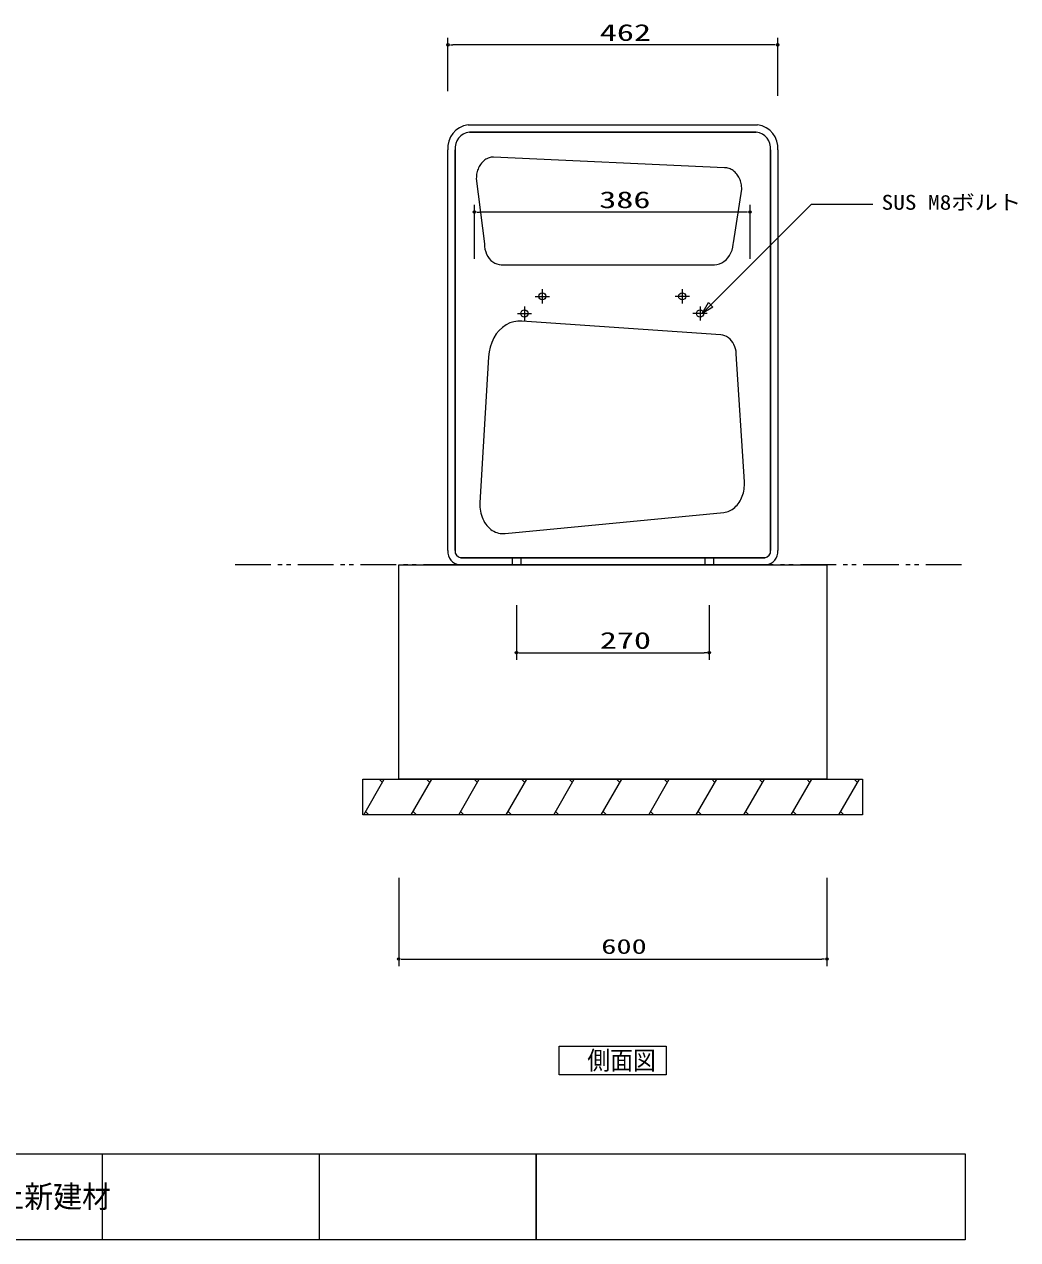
# Model space of a CAD drawing. Units: millimetres, scale not verified. Extents: x -1965 to 1966, y -1340 to 1341.
# Drawn here: x 575 to 1966, y -1340 to 362 of the extents above; entities that cross this region are included whole.
import ezdxf
from ezdxf.enums import TextEntityAlignment as Align

# ---------------------------------------------------------------- set-up
doc = ezdxf.new("R2010")
doc.units = ezdxf.units.MM
doc.header["$LTSCALE"] = 10
doc.linetypes.add('DASHED1', pattern=[1.8, 1.2, -0.6])
doc.linetypes.add('DOUBLE_CHAIN1', pattern=[8.8, 5, -1, 0.6, -0.6, 0.6, -1])
for name, color, linetype, lineweight in [('0-0__0-1_荳_闊_', 7, 'Continuous', 9), ('0-1__0-6__0-2_蟇_豕__ts', 7, 'Continuous', 9), ('0-4__0-0_0', 7, 'Continuous', 9)]:
    doc.layers.add(name, color=color, linetype=linetype, lineweight=lineweight)
doc.styles.add('ＭＳ ゴシック', font='')
doc.styles.get('ＭＳ ゴシック').set_extended_font_data('MS Gothic')

# ---------------------------------------------------------------- blocks, each defined once
blk = doc.blocks.new('-000-_DOT')
at = {"layer": '0-4__0-0_0'}
blk.add_line((-5, 0), (-10, 0), dxfattribs=at)
blk.add_circle((0, 0), 2.5, dxfattribs=at)
blk.add_circle((0, 0), 2.5, dxfattribs=at)
blk = doc.blocks.new('-007-_D9')
at = {"layer": '0-1__0-6__0-2_蟇_豕__ts'}
for p, q in [((12285.2, -8050.4), (12285.2, -9289.6)), ((18285.2, -8050.4), (18285.2, -9289.6)), ((12355.2, -9189.6), (18215.1, -9189.6))]:
    blk.add_line(p, q, dxfattribs=at)
at = {"layer": '0-1__0-6__0-2_蟇_豕__ts', "xscale": 7.007324, "yscale": 7.007324, "rotation": 180}
blk.add_blockref('-000-_DOT', (12285.2, -9189.6), dxfattribs=at)
at = {"layer": '0-1__0-6__0-2_蟇_豕__ts', "xscale": 7.007324, "yscale": 7.007324}
blk.add_blockref('-000-_DOT', (18285.2, -9189.6), dxfattribs=at)
at = {"layer": '0-1__0-6__0-2_蟇_豕__ts', "style": 'ＭＳ ゴシック', "width": 1.5}
blk.add_text('600', height=208.4, dxfattribs=at).set_placement((15122.7, -9179.7), align=Align.BOTTOM_LEFT)
blk = doc.blocks.new('-012-_D26')
at = {"layer": '0-1__0-6__0-2_蟇_豕__ts'}
for p, q in [((13935.2, -4236.2), (13935.2, -5000.6)), ((16635.2, -4236.2), (16635.2, -5000.6)), ((14005.2, -4900.6), (16565.1, -4900.6))]:
    blk.add_line(p, q, dxfattribs=at)
at = {"layer": '0-1__0-6__0-2_蟇_豕__ts', "xscale": 7.007324, "yscale": 7.007324, "rotation": 180}
blk.add_blockref('-000-_DOT', (13935.2, -4900.6), dxfattribs=at)
at = {"layer": '0-1__0-6__0-2_蟇_豕__ts', "xscale": 7.007324, "yscale": 7.007324}
blk.add_blockref('-000-_DOT', (16635.2, -4900.6), dxfattribs=at)
at = {"layer": '0-1__0-6__0-2_蟇_豕__ts', "style": 'ＭＳ ゴシック', "width": 1.5}
blk.add_text('270', height=234.5, dxfattribs=at).set_placement((15102.4, -4915.7), align=Align.BOTTOM_LEFT)
blk = doc.blocks.new('-013-_D27')
at = {"layer": '0-1__0-6__0-2_蟇_豕__ts'}
for p, q in [((12975.2, 2963.8), (12975.2, 3712)), ((17525.1, 3612), (13045.2, 3612)), ((17595.2, 2897.5), (17595.2, 3712))]:
    blk.add_line(p, q, dxfattribs=at)
at = {"layer": '0-1__0-6__0-2_蟇_豕__ts', "xscale": 7.007324, "yscale": 7.007324, "rotation": 180}
blk.add_blockref('-000-_DOT', (12975.2, 3612), dxfattribs=at)
at = {"layer": '0-1__0-6__0-2_蟇_豕__ts', "xscale": 7.007324, "yscale": 7.007324}
blk.add_blockref('-000-_DOT', (17595.2, 3612), dxfattribs=at)
at = {"layer": '0-1__0-6__0-2_蟇_豕__ts', "style": 'ＭＳ ゴシック', "width": 1.5}
blk.add_text('462', height=234.5, dxfattribs=at).set_placement((15102.4, 3596.9), align=Align.BOTTOM_LEFT)
blk = doc.blocks.new('-016-_D31')
at = {"layer": '0-1__0-6__0-2_蟇_豕__ts'}
for p, q in [((13347.3, 613.4), (13347.3, 1370)), ((17207.3, 613.4), (17207.3, 1370)), ((17137.2, 1270), (13417.4, 1270))]:
    blk.add_line(p, q, dxfattribs=at)
at = {"layer": '0-1__0-6__0-2_蟇_豕__ts', "xscale": 7.007324, "yscale": 7.007324, "rotation": 180}
blk.add_blockref('-000-_DOT', (13347.3, 1270), dxfattribs=at)
at = {"layer": '0-1__0-6__0-2_蟇_豕__ts', "xscale": 7.007324, "yscale": 7.007324}
blk.add_blockref('-000-_DOT', (17207.3, 1270), dxfattribs=at)
at = {"layer": '0-1__0-6__0-2_蟇_豕__ts', "style": 'ＭＳ ゴシック', "width": 1.5}
blk.add_text('386', height=234.5, dxfattribs=at).set_placement((15094.5, 1254.9), align=Align.BOTTOM_LEFT)

msp = doc.modelspace()

# ---------------------------------------------------------------- linework, layer by layer
at = {"layer": '0-0__0-1_荳_闊_'}
for p, q in [((1196.23, 221.25), (1601.79, 221.25)), ((1198, 211.25), (1600.03, 211.25)), ((1600.03, 211.25), (1198, 211.25)), ((1168.01, -374.75), (1168.01, 186.25)), ((1178.01, -374.75), (1178.01, 186.25)), ((1178.01, 186.25), (1178.01, -374.75)), ((1620.01, 186.25), (1620.01, -374.75)), ((1620.01, -374.75), (1620.01, 186.25)), ((1630.01, 186.25), (1630.01, -374.75)), ((1677.3, 110.54), (1524.01, -42.75)), ((1677.3, 110.54), (1763.09, 110.54)), ((1300.23, -8.75), (1300.23, -28.75)), ((1496.23, -8.75), (1496.23, -28.75)), ((1275.23, -32.75), (1275.23, -52.75)), ((1290.23, -18.75), (1310.23, -18.75)), ((1506.23, -18.75), (1486.23, -18.75)), ((1521.23, -32.75), (1521.23, -52.75)), ((1265.23, -42.75), (1285.23, -42.75)), ((1531.23, -42.75), (1511.23, -42.75)), ((1612.02, -384.75), (1186.01, -384.75)), ((1186.01, -384.75), (1612.02, -384.75)), ((1613.89, -394.75), (1184.14, -394.75)), ((1049.98, -744.75), (1078.85, -694.75)), ((1076.2, -699.34), (1071.61, -694.75)), ((1116.53, -744.75), (1145.4, -694.75)), ((1142.75, -699.34), (1138.16, -694.75)), ((1183.09, -744.75), (1211.95, -694.75)), ((1209.3, -699.34), (1204.71, -694.75)), ((1249.64, -744.75), (1278.51, -694.75)), ((1275.86, -699.34), (1271.27, -694.75)), ((1316.19, -744.75), (1345.06, -694.75)), ((1342.41, -699.34), (1337.82, -694.75)), ((1382.74, -744.75), (1411.61, -694.75)), ((1408.96, -699.34), (1404.37, -694.75)), ((1449.3, -744.75), (1478.16, -694.75)), ((1475.51, -699.34), (1470.92, -694.75)), ((1515.85, -744.75), (1544.72, -694.75)), ((1542.07, -699.34), (1537.48, -694.75)), ((1582.4, -744.75), (1611.27, -694.75)), ((1608.62, -699.34), (1604.03, -694.75)), ((1648.95, -744.75), (1677.82, -694.75)), ((1675.17, -699.34), (1670.58, -694.75)), ((1715.51, -744.75), (1744.37, -694.75)), ((1741.72, -699.34), (1737.13, -694.75)), ((1052.63, -740.16), (1057.22, -744.75)), ((1119.19, -740.16), (1123.78, -744.75)), ((1185.74, -740.16), (1190.33, -744.75)), ((1252.29, -740.16), (1256.88, -744.75)), ((1318.84, -740.16), (1323.43, -744.75)), ((1385.4, -740.16), (1389.99, -744.75)), ((1451.95, -740.16), (1456.54, -744.75)), ((1518.5, -740.16), (1523.09, -744.75)), ((1585.05, -740.16), (1589.64, -744.75)), ((1651.61, -740.16), (1656.2, -744.75)), ((1718.16, -740.16), (1722.75, -744.75)), ((683.73, -1219.68), (683.73, -1339.68)), ((683.73, -1219.68), (683.73, -1339.68)), ((987.73, -1219.68), (987.73, -1339.68)), ((987.73, -1219.68), (987.73, -1339.68))]:
    msp.add_line(p, q, dxfattribs=at)
at = {"layer": '0-0__0-1_荳_闊_', "linetype": 'DASHED1'}
for p, q in [((1254.01, -384.75), (1274.01, -384.75)), ((1258.01, -384.75), (1258.01, -394.75)), ((1270.01, -384.75), (1270.01, -394.75)), ((1544.01, -384.75), (1524.01, -384.75)), ((1528.01, -384.75), (1528.01, -394.75)), ((1540.01, -384.75), (1540.01, -394.75))]:
    msp.add_line(p, q, dxfattribs=at)
at = {"layer": '0-0__0-1_荳_闊_', "linetype": 'DOUBLE_CHAIN1'}
msp.add_line((1887.7, -394.75), (862.7, -394.75), dxfattribs=at)
at = {"layer": '0-0__0-1_荳_闊_'}
for points in [[(1567.6, 157.29), (1566.2, 158.21), (1564.76, 159.02), (1563.28, 159.71), (1561.77, 160.28), (1560.23, 160.72), (1558.67, 161.04), (1557.1, 161.23), (1555.52, 161.29), (1231.95, 176.29), (1230.36, 176.22), (1228.79, 176.03), (1227.23, 175.71), (1225.69, 175.26), (1224.18, 174.7), (1222.69, 174.01), (1221.25, 173.19), (1219.86, 172.27), (1218.52, 171.23), (1217.23, 170.09), (1216, 168.85), (1214.85, 167.5), (1213.77, 166.07), (1212.77, 164.55), (1211.84, 162.96), (1211.01, 161.29), (1210.26, 159.56), (1209.61, 157.77), (1209.05, 155.94), (1208.59, 154.06), (1208.23, 152.15), (1207.98, 150.21), (1207.82, 148.26), (1207.77, 146.3), (1219.07, 54.91), (1219.27, 51.08), (1219.87, 47.32), (1220.87, 43.69)], [(1220.87, 43.69), (1222.23, 40.25), (1223.95, 37.06), (1225.99, 34.18), (1228.32, 31.65), (1230.89, 29.52), (1233.66, 27.82), (1236.59, 26.59), (1239.62, 25.84), (1242.7, 25.59), (1541.4, 25.59), (1544.87, 25.87), (1548.28, 26.72), (1551.58, 28.1), (1554.7, 30.01), (1557.59, 32.41), (1560.21, 35.25), (1562.5, 38.5), (1564.43, 42.08), (1565.97, 45.95), (1567.09, 50.04), (1567.77, 54.27), (1567.86, 56.05), (1579.7, 131.38), (1579.65, 133.34), (1579.49, 135.29), (1579.23, 137.22), (1578.87, 139.13), (1578.4, 141), (1577.85, 142.83), (1577.19, 144.62), (1576.44, 146.34), (1575.61, 148), (1574.68, 149.6), (1573.68, 151.11), (1572.6, 152.54), (1571.45, 153.87), (1570.22, 155.12), (1568.94, 156.26), (1567.6, 157.29)], [(1271.63, -53.42), (1265.91, -53.35), (1260.22, -54.22), (1254.68, -56), (1249.36, -58.66), (1244.38, -62.17), (1239.81, -66.44), (1235.73, -71.43), (1232.21, -77.03), (1229.31, -83.15), (1227.08, -89.69), (1225.56, -96.54), (1224.77, -103.58), (1212.85, -308.06), (1212.76, -310.97), (1212.85, -313.88), (1213.1, -316.77), (1213.53, -319.63), (1214.12, -322.45), (1214.88, -325.2), (1215.79, -327.88), (1216.86, -330.47), (1218.09, -332.95), (1219.45, -335.33), (1220.94, -337.57), (1222.57, -339.67), (1224.31, -341.61), (1226.16, -343.4), (1228.12, -345.01), (1230.16, -346.44), (1232.28, -347.68), (1234.47, -348.73), (1236.71, -349.59), (1239, -350.23), (1241.32, -350.67), (1243.66, -350.89), (1246, -350.91), (1248.35, -350.71), (1554.53, -321.52), (1556.59, -321.17)], [(1556.59, -321.17), (1558.62, -320.66), (1560.62, -319.99), (1562.58, -319.15), (1564.5, -318.17), (1566.36, -317.03), (1568.16, -315.75), (1569.89, -314.32), (1571.54, -312.76), (1573.1, -311.08), (1574.58, -309.27), (1575.96, -307.34), (1577.23, -305.32), (1578.4, -303.19), (1579.46, -300.97), (1580.4, -298.67), (1581.21, -296.31), (1581.9, -293.89), (1582.47, -291.41), (1582.9, -288.89), (1583.21, -286.35), (1583.38, -283.79), (1583.42, -281.21), (1583.32, -278.64), (1572.02, -99.11), (1571.64, -95.72), (1570.95, -92.42), (1569.94, -89.24), (1568.64, -86.23), (1567.06, -83.42), (1565.23, -80.88), (1563.16, -78.61), (1560.9, -76.66), (1558.47, -75.06), (1555.9, -73.82), (1553.23, -72.97), (1550.5, -72.52), (1271.63, -53.42)]]:
    msp.add_lwpolyline(points, dxfattribs=at)
for points in [[(1539.28, -33.94), (1524.01, -42.75), (1532.83, -27.49)], [(1099.01, -394.75), (1699.01, -394.75), (1699.01, -694.75), (1099.01, -694.75)], [(1049.01, -694.75), (1749.01, -694.75), (1749.01, -744.75), (1049.01, -744.75)], [(1323.7, -1068.7), (1473.7, -1068.7), (1473.7, -1108.7), (1323.7, -1108.7)], [(-1964.7, -1219.68), (1291.73, -1219.68), (1291.73, -1339.68), (-1964.7, -1339.68)], [(1291.73, -1219.68), (1892.53, -1219.68), (1892.53, -1339.68), (1291.73, -1339.68)]]:
    msp.add_lwpolyline(points, close=True, dxfattribs=at)
for centre in [(1300.23, -18.75), (1496.23, -18.75), (1275.23, -42.75), (1521.23, -42.75)]:
    msp.add_circle(centre, 5, dxfattribs=at)
for centre, radius, start, end in [((1200.03, 189.31), 32.16, 96.78034, 185.46239), ((1598, 189.31), 32.16, 354.53761, 83.21966), ((1200.82, 188.51), 22.92, 97.07849, 185.65245), ((1200.82, 188.51), 22.92, 97.07849, 185.65245), ((1597.21, 188.51), 22.92, 354.34755, 82.92151), ((1597.21, 188.51), 22.92, 354.34755, 82.92151), ((1186.31, -376.5), 18.38, 174.53761, 263.21966), ((1187.14, -375.65), 9.17, 174.34755, 262.92151), ((1187.14, -375.65), 9.17, 174.34755, 262.92151), ((1610.89, -375.65), 9.17, 277.07849, 5.65245), ((1610.89, -375.65), 9.17, 277.07849, 5.65245), ((1611.72, -376.5), 18.38, 276.78034, 5.46239)]:
    msp.add_arc(centre, radius, start, end, dxfattribs=at)

# ---------------------------------------------------------------- block references
at = {"layer": '0-1__0-6__0-2_蟇_豕__ts', "xscale": 0.1, "yscale": 0.1}
for name in ['-013-_D27', '-016-_D31', '-012-_D26', '-007-_D9']:
    msp.add_blockref(name, (-129.5, -27.75), dxfattribs=at)

# ---------------------------------------------------------------- texts
at = {"layer": '0-0__0-1_荳_闊_', "style": 'ＭＳ ゴシック'}
for s, height, width, p in [('SUS M8ボルト', 20.82, 1.15, (1775.51, 96.25)), ('側面図', 26.03, 0.9, (1363.33, -1109.36)), ('キアルベンチ KIB-07 土新建材', 31.26, 0.95, (129.23, -1304.34))]:
    msp.add_text(s, height=height, dxfattribs=dict(at, width=width)).set_placement(p, align=Align.BOTTOM_LEFT)

doc.saveas('drawing.dxf')
